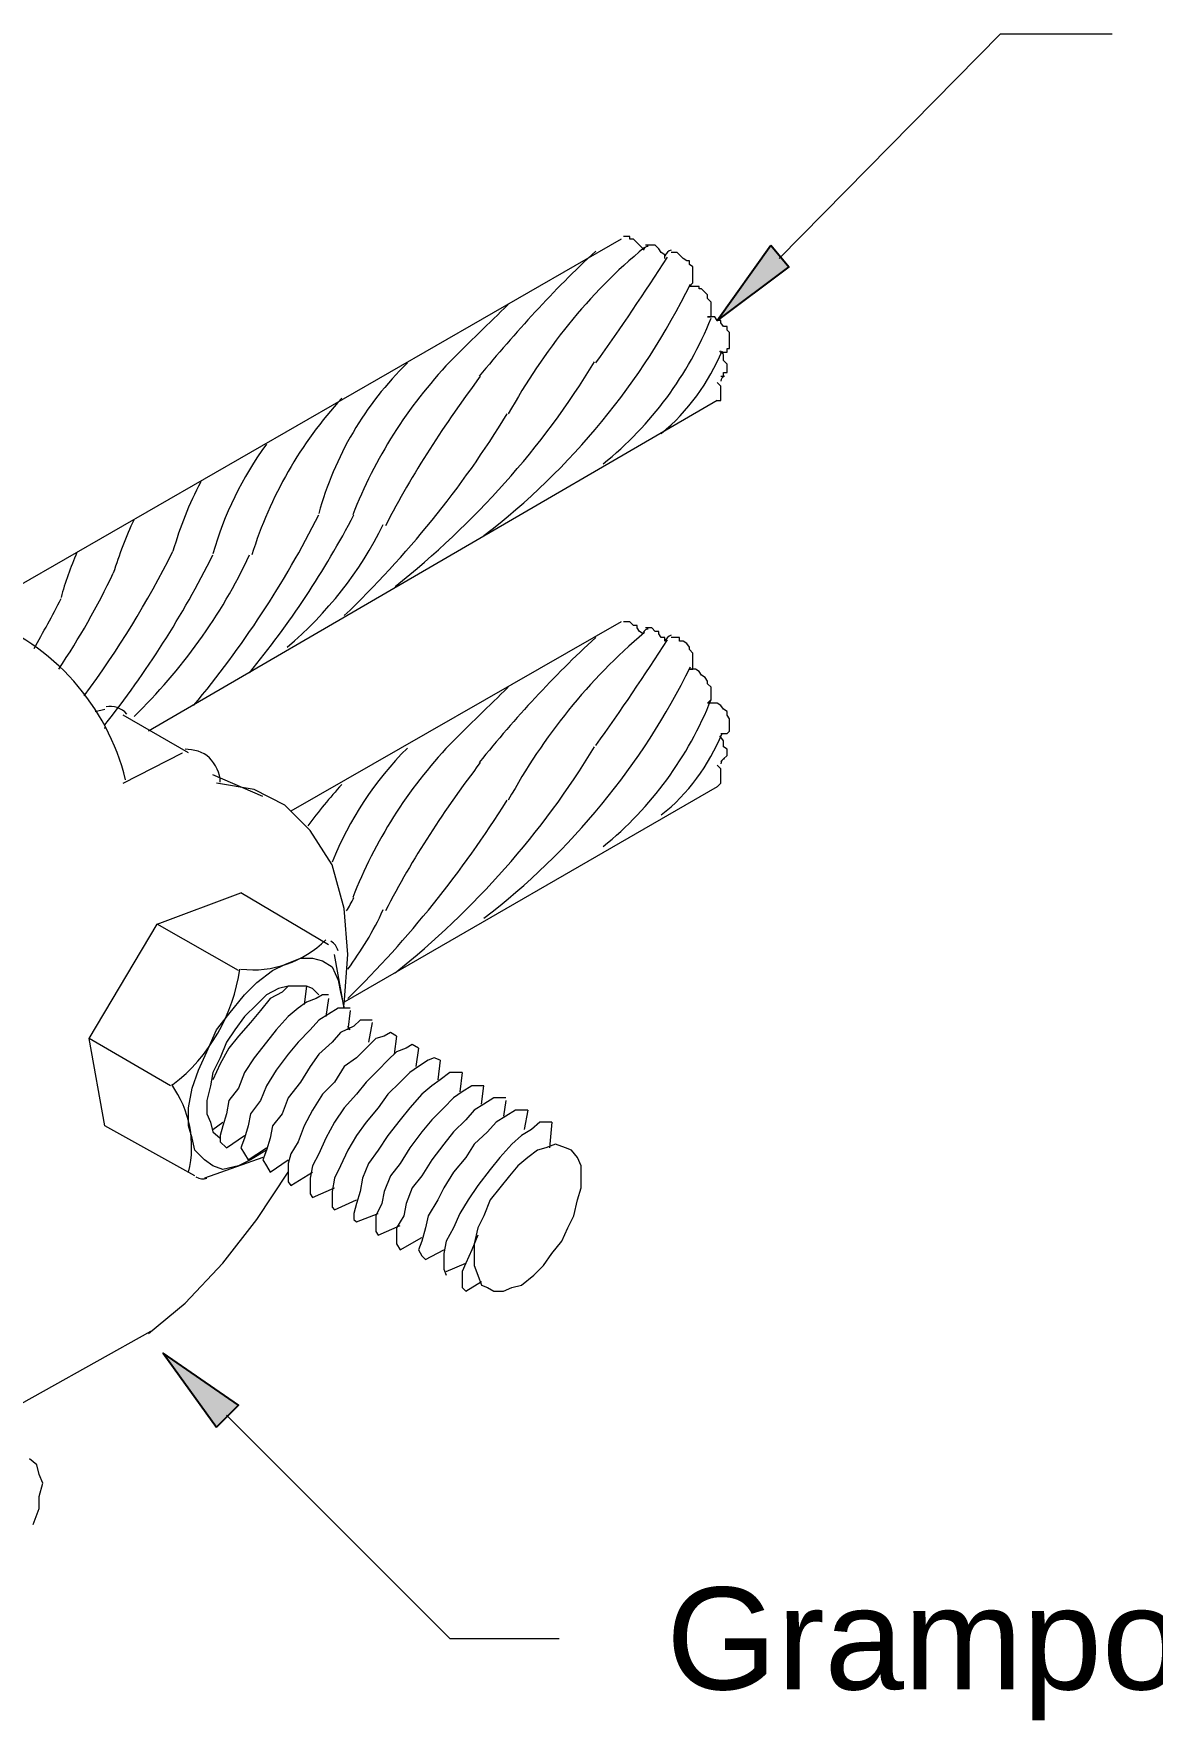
# Model space of a CAD drawing. Header units: millimetres. Extents: x 40 to 176, y -32 to 59.
# Drawn here: x 118.174 to 119.46, y -14.422 to -12.483 of the extents above; entities that cross this region are included whole.
import ezdxf

# ---------------------------------------------------------------- set-up
doc = ezdxf.new("R2010")
doc.units = ezdxf.units.MM
doc.layers.add('16 - Sistema de aterramento', color=6, linetype='Continuous')
doc.styles.add('Arial0', font='arial.ttf', dxfattribs={"height": 3.14658})

msp = doc.modelspace()

# ---------------------------------------------------------------- hatches: boundary and pattern name
at = {"layer": '16 - Sistema de aterramento', "true_color": 0x000007}
for points in [[(119.0215, -12.7256), (119.0424, -12.7507), (118.96, -12.8122)], [(118.3845, -14.0846), (118.4097, -14.0595), (118.3231, -13.9994)]]:
    msp.add_hatch(color=7, dxfattribs=at).paths.add_polyline_path(points)

# ---------------------------------------------------------------- linework, layer by layer
at = {"layer": '16 - Sistema de aterramento', "color": 7, "linetype": 'Continuous', "lineweight": 20, "true_color": 0x000007}
for points in [[(119.0312, -12.7409), (119.2854, -12.4825), (119.4139, -12.4825)], [(118.8497, -12.7186), (117.7309, -13.3625), (117.7309, -13.3625)], [(118.8748, -12.7298), (118.8706, -12.7256), (118.8678, -12.7228), (118.8636, -12.7186), (118.8594, -12.7186), (118.8594, -12.7158), (118.8566, -12.7158), (118.8524, -12.7158)], [(118.8999, -12.7409), (118.8999, -12.7368), (118.8957, -12.734), (118.893, -12.7298), (118.8888, -12.7256), (118.8846, -12.7256), (118.8818, -12.7256), (118.8776, -12.7256)], [(118.9642, -12.8485), (118.967, -12.8485), (118.9712, -12.8485), (118.9712, -12.8443), (118.974, -12.8443), (118.974, -12.8401), (118.974, -12.8373), (118.974, -12.8331), (118.974, -12.8303), (118.974, -12.8261), (118.9712, -12.8234), (118.9712, -12.8192), (118.967, -12.8192), (118.9642, -12.815), (118.9642, -12.8122), (118.96, -12.8122), (118.9572, -12.808), (118.953, -12.808), (118.9488, -12.808), (118.953, -12.808), (118.953, -12.8052), (118.953, -12.801), (118.953, -12.7982), (118.953, -12.794), (118.953, -12.7912), (118.9488, -12.787), (118.9488, -12.7828), (118.946, -12.7801), (118.9418, -12.7759), (118.939, -12.7759), (118.939, -12.7731), (118.9349, -12.7731), (118.9321, -12.7731), (118.9279, -12.7731), (118.9321, -12.7689), (118.9321, -12.7661), (118.9321, -12.7619), (118.9321, -12.7591), (118.9321, -12.7549), (118.9321, -12.7507), (118.9279, -12.7479), (118.9279, -12.7437), (118.9251, -12.7437), (118.9209, -12.7409), (118.9167, -12.7368), (118.9139, -12.734), (118.9097, -12.734), (118.9069, -12.734)], [(118.9642, -12.8485), (118.9628, -12.8471), (118.9628, -12.8471)], [(118.9642, -12.8764), (118.967, -12.8764), (118.967, -12.8722), (118.9712, -12.8722), (118.9712, -12.8694), (118.9712, -12.8653), (118.9712, -12.8625), (118.967, -12.8583), (118.967, -12.8555), (118.967, -12.8513), (118.9642, -12.8485)], [(118.96, -12.9044), (118.9642, -12.9044), (118.9642, -12.9016), (118.9642, -12.8974), (118.9642, -12.8946), (118.9642, -12.8904), (118.9642, -12.8876), (118.96, -12.8834)], [(118.96, -12.9044), (118.3063, -13.2843), (118.3063, -13.2843)], [(118.8497, -13.1586), (118.4697, -13.3765), (118.4697, -13.3765)], [(118.8748, -13.1725), (118.8706, -13.1697), (118.8678, -13.1656), (118.8678, -13.1628), (118.8636, -13.1628), (118.8594, -13.1586), (118.8566, -13.1586), (118.8524, -13.1586)], [(118.8999, -13.1809), (118.8999, -13.1767), (118.8957, -13.1767), (118.893, -13.1725), (118.893, -13.1697), (118.8888, -13.1697), (118.8846, -13.1656), (118.8818, -13.1656), (118.8776, -13.1656)], [(118.9642, -13.2871), (118.967, -13.2871), (118.9712, -13.2871), (118.974, -13.2843), (118.974, -13.2801), (118.974, -13.2773), (118.974, -13.2731), (118.974, -13.2703), (118.9712, -13.2661), (118.9712, -13.2619), (118.967, -13.2591), (118.9642, -13.255), (118.96, -13.2522), (118.9572, -13.2522), (118.953, -13.2522), (118.9488, -13.2522), (118.953, -13.248), (118.953, -13.2452), (118.953, -13.241), (118.953, -13.2382), (118.953, -13.234), (118.9488, -13.2298), (118.9488, -13.227), (118.946, -13.2228), (118.9418, -13.22), (118.939, -13.2158), (118.9349, -13.213), (118.9321, -13.213), (118.9279, -13.213), (118.9321, -13.213), (118.9321, -13.2089), (118.9321, -13.2061), (118.9321, -13.2019), (118.9321, -13.1977), (118.9321, -13.1949), (118.9279, -13.1907), (118.9279, -13.1879), (118.9251, -13.1837), (118.9209, -13.1809), (118.9167, -13.1809), (118.9167, -13.1767), (118.9139, -13.1767), (118.9097, -13.1767), (118.9069, -13.1767)], [(118.2449, -13.2619), (118.256, -13.2591), (118.256, -13.2591)], [(118.3524, -13.3094), (118.277, -13.2661), (118.277, -13.2661)], [(118.9642, -13.2913), (118.9628, -13.2899), (118.9628, -13.2899)], [(118.9642, -13.3192), (118.967, -13.3164), (118.9712, -13.3122), (118.9712, -13.3094), (118.9712, -13.3052), (118.967, -13.3024), (118.967, -13.2982), (118.967, -13.2955), (118.9642, -13.2913)], [(118.277, -13.3443), (118.3454, -13.3094), (118.3454, -13.3094)], [(118.4376, -13.3597), (118.3803, -13.3346), (118.3803, -13.3346)], [(118.96, -13.3485), (118.9642, -13.3443), (118.9642, -13.3415), (118.9642, -13.3374), (118.9642, -13.3346), (118.9642, -13.3304), (118.9642, -13.3276), (118.96, -13.3234)], [(118.5312, -13.5986), (118.5354, -13.5413), (118.5312, -13.4882), (118.5172, -13.4379), (118.4921, -13.3988), (118.4628, -13.3695), (118.4278, -13.3513), (118.3845, -13.3443)], [(118.96, -13.3485), (118.5312, -13.5958), (118.5312, -13.5958)], [(118.256, -13.7382), (118.2379, -13.6377), (118.3161, -13.5064), (118.4125, -13.4701)], [(118.513, -13.5301), (118.4125, -13.4701), (118.4125, -13.4701)], [(118.4097, -13.5594), (118.3161, -13.5064), (118.3161, -13.5064)], [(118.4418, -13.7662), (118.4236, -13.7773), (118.4097, -13.7843), (118.3915, -13.7885), (118.3803, -13.7843), (118.3706, -13.7773), (118.3594, -13.7662), (118.3566, -13.7522), (118.3524, -13.7382), (118.3524, -13.7173), (118.3566, -13.6949), (118.3636, -13.674), (118.3734, -13.653), (118.3845, -13.6279), (118.3985, -13.6097), (118.4167, -13.5874), (118.4306, -13.5734), (118.4488, -13.5594), (118.4628, -13.5525), (118.4809, -13.5455), (118.4949, -13.5455), (118.5061, -13.5483), (118.5172, -13.5553), (118.5242, -13.5706), (118.527, -13.5846), (118.5312, -13.6027), (118.52, -13.5413)], [(118.5019, -13.5874), (118.4949, -13.5804), (118.4879, -13.5776), (118.4781, -13.5776), (118.4669, -13.5776), (118.4558, -13.5804), (118.4418, -13.5874), (118.4306, -13.5986), (118.4167, -13.6125), (118.4055, -13.6279), (118.3957, -13.6419), (118.3887, -13.66), (118.3803, -13.6768), (118.3775, -13.6921), (118.3734, -13.7089), (118.3734, -13.7243), (118.3775, -13.734), (118.3803, -13.7452), (118.3887, -13.7522)], [(118.4669, -13.5776), (118.46, -13.5846), (118.446, -13.5916), (118.4348, -13.6055), (118.4236, -13.6195), (118.4097, -13.6349), (118.3985, -13.6488), (118.3887, -13.667), (118.3803, -13.6852)], [(118.4669, -13.5776), (118.46, -13.5846), (118.446, -13.5916), (118.4348, -13.6055), (118.4236, -13.6195), (118.4097, -13.6349), (118.3985, -13.6488), (118.3887, -13.667), (118.3803, -13.6852)], [(118.513, -13.5874), (118.5061, -13.5874), (118.4991, -13.5916), (118.4879, -13.5958), (118.4781, -13.6027), (118.4669, -13.6125), (118.453, -13.6279), (118.4418, -13.6419), (118.4278, -13.66), (118.4167, -13.6768), (118.4097, -13.6949), (118.3985, -13.7089), (118.3957, -13.7243), (118.3915, -13.7382), (118.3887, -13.7494), (118.3887, -13.7564), (118.3957, -13.7634), (118.4167, -13.7494)], [(118.4879, -13.5776), (118.4851, -13.5986), (118.4851, -13.5986)], [(118.4879, -13.5776), (118.4851, -13.5986), (118.4851, -13.5986)], [(118.513, -13.5916), (118.5102, -13.6125), (118.5102, -13.6125)], [(118.5382, -13.6027), (118.5312, -13.6027), (118.5242, -13.6027), (118.513, -13.6097), (118.5019, -13.6167), (118.4921, -13.6279), (118.4781, -13.6419), (118.4669, -13.6558), (118.453, -13.674), (118.4418, -13.6921), (118.4348, -13.7089), (118.4236, -13.7243), (118.4208, -13.7382), (118.4167, -13.7522), (118.4125, -13.7634), (118.4167, -13.7704), (118.4208, -13.7773)], [(118.5382, -13.6055), (118.5354, -13.6279), (118.5354, -13.6279)], [(118.5633, -13.6167), (118.5591, -13.6167), (118.5494, -13.6167), (118.5424, -13.6237), (118.527, -13.6307), (118.5172, -13.6419), (118.5019, -13.6558), (118.4921, -13.6698), (118.4809, -13.6879), (118.4669, -13.7061), (118.46, -13.7243), (118.4488, -13.7382), (118.446, -13.7522), (118.4418, -13.7662), (118.4376, -13.7773), (118.4418, -13.7843), (118.446, -13.7913)], [(118.5913, -13.6349), (118.5843, -13.6307), (118.5773, -13.6349), (118.5675, -13.6377), (118.5563, -13.6488), (118.5452, -13.66), (118.5312, -13.6698), (118.52, -13.6879), (118.5061, -13.7019), (118.4949, -13.7201), (118.4851, -13.7382), (118.4781, -13.7564), (118.4697, -13.7704), (118.4669, -13.7815), (118.4669, -13.7913), (118.4669, -13.8025), (118.4697, -13.8067)], [(118.5382, -13.6279), (118.5354, -13.6237), (118.5354, -13.6237)], [(118.5633, -13.6195), (118.5591, -13.6419), (118.5591, -13.6419)], [(118.3315, -13.6921), (118.2379, -13.6377), (118.2379, -13.6377)], [(118.6164, -13.6488), (118.6094, -13.6446), (118.6024, -13.6488), (118.5913, -13.653), (118.5815, -13.6628), (118.5703, -13.674), (118.5563, -13.6879), (118.5452, -13.7019), (118.5312, -13.7173), (118.52, -13.734), (118.5102, -13.7522), (118.5019, -13.7704), (118.4949, -13.7843), (118.4921, -13.7983), (118.4921, -13.8095), (118.4921, -13.8164), (118.4949, -13.8206)], [(118.5913, -13.6349), (118.5885, -13.6558), (118.5885, -13.6558)], [(118.6164, -13.6488), (118.6136, -13.6698), (118.6136, -13.6698)], [(118.6415, -13.6628), (118.6346, -13.66), (118.6276, -13.6628), (118.6164, -13.6698), (118.6066, -13.6768), (118.5954, -13.6879), (118.5815, -13.7019), (118.5703, -13.7173), (118.5563, -13.734), (118.5452, -13.7494), (118.5354, -13.7662), (118.527, -13.7843), (118.52, -13.7983), (118.5172, -13.8137), (118.5172, -13.8234), (118.5172, -13.8318), (118.52, -13.8346)], [(118.6415, -13.6628), (118.6387, -13.6852), (118.6387, -13.6852)], [(118.6667, -13.6768), (118.6597, -13.6768), (118.6527, -13.6768), (118.6415, -13.6852), (118.6318, -13.6921), (118.6206, -13.7019), (118.6066, -13.7173), (118.5954, -13.7312), (118.5815, -13.7494), (118.5703, -13.7662), (118.5591, -13.7815), (118.5521, -13.7983), (118.5494, -13.8137), (118.5452, -13.8276), (118.5424, -13.8388), (118.5424, -13.8458), (118.5452, -13.8486)], [(118.6667, -13.6768), (118.6639, -13.6991), (118.6639, -13.6991)], [(118.689, -13.7131), (118.6918, -13.6921), (118.6848, -13.6921), (118.6779, -13.6921), (118.6667, -13.6991), (118.6569, -13.7061), (118.6457, -13.7173), (118.6318, -13.7312), (118.6206, -13.7452), (118.6066, -13.7634), (118.5954, -13.7815), (118.5843, -13.7955), (118.5773, -13.8137), (118.5745, -13.8276), (118.5675, -13.8416), (118.5675, -13.8528), (118.5675, -13.8597), (118.5703, -13.8639), (118.5954, -13.8528)], [(118.717, -13.7061), (118.71, -13.7061), (118.703, -13.7061), (118.6918, -13.7131), (118.6806, -13.7201), (118.6709, -13.7312), (118.6569, -13.7452), (118.6457, -13.7592), (118.6318, -13.7773), (118.6206, -13.7955), (118.6094, -13.8095), (118.6024, -13.8276), (118.5996, -13.8416), (118.5913, -13.8556), (118.5913, -13.8667), (118.5913, -13.8737), (118.5954, -13.8807)], [(118.717, -13.7089), (118.7142, -13.7271), (118.7142, -13.7271)], [(118.7421, -13.7201), (118.7351, -13.7201), (118.7281, -13.7201), (118.717, -13.7271), (118.7058, -13.734), (118.696, -13.7452), (118.6806, -13.7592), (118.6709, -13.7745), (118.6569, -13.7913), (118.6457, -13.8095), (118.6387, -13.8234), (118.6276, -13.8416), (118.6248, -13.8556), (118.6206, -13.8709), (118.6164, -13.8807), (118.6206, -13.8877), (118.6248, -13.8919)], [(118.7421, -13.7201), (118.7379, -13.7424), (118.7379, -13.7424)], [(118.3594, -13.7955), (118.256, -13.7382), (118.256, -13.7382)], [(118.3803, -13.7424), (118.3915, -13.734), (118.3915, -13.734)], [(118.3803, -13.7424), (118.3915, -13.734), (118.3915, -13.734)], [(118.77, -13.734), (118.7631, -13.734), (118.7561, -13.734), (118.7463, -13.7424), (118.7351, -13.7494), (118.7239, -13.7592), (118.71, -13.7745), (118.6988, -13.7885), (118.6848, -13.8067), (118.6737, -13.8234), (118.6639, -13.8388), (118.6569, -13.8556), (118.6485, -13.8709), (118.6457, -13.8849), (118.6457, -13.8961), (118.6457, -13.903), (118.6485, -13.91)], [(118.77, -13.734), (118.7672, -13.7634), (118.7672, -13.7634)], [(118.4208, -13.7773), (118.4418, -13.7634), (118.4418, -13.7634)], [(118.4376, -13.7745), (118.3706, -13.7983), (118.3706, -13.7983)], [(118.446, -13.7913), (118.4669, -13.7773), (118.4669, -13.7773)], [(118.3063, -13.9771), (118.3482, -13.9422), (118.3915, -13.8961), (118.4306, -13.8458), (118.4669, -13.7913)], [(118.4697, -13.8067), (118.4949, -13.7913), (118.4949, -13.7913)], [(118.4949, -13.8206), (118.52, -13.8095), (118.52, -13.8095)], [(118.52, -13.8346), (118.5452, -13.8234), (118.5452, -13.8234)], [(118.5452, -13.8486), (118.5703, -13.8388), (118.5703, -13.8388)], [(118.6848, -13.8639), (118.6779, -13.8807), (118.6709, -13.8961), (118.6667, -13.9058), (118.6667, -13.917), (118.6667, -13.924), (118.6709, -13.9282), (118.689, -13.917)], [(118.5954, -13.8807), (118.6206, -13.8667), (118.6206, -13.8667)], [(118.6248, -13.8919), (118.6457, -13.8807), (118.6457, -13.8807)], [(118.6485, -13.9058), (118.6709, -13.8961), (118.6709, -13.8961)], [(118.1233, -14.0776), (118.3091, -13.9743), (118.3091, -13.9743)], [(118.3957, -14.0707), (118.6527, -14.3277), (118.7784, -14.3277)], [(118.1736, -14.1964), (118.1806, -14.1782), (118.1806, -14.1642), (118.1848, -14.1489), (118.1806, -14.1391), (118.1778, -14.1279), (118.1694, -14.1209)]]:
    msp.add_lwpolyline(points, dxfattribs=at)
at = {"layer": '16 - Sistema de aterramento', "color": 7, "linetype": 'Continuous', "lineweight": -2, "true_color": 0x000007}
for points in [[(119.0215, -12.7256), (119.0424, -12.7507), (118.96, -12.8122)], [(118.3845, -14.0846), (118.4097, -14.0595), (118.3231, -13.9994)]]:
    msp.add_lwpolyline(points, close=True, dxfattribs=at)
at = {"layer": '16 - Sistema de aterramento', "color": 7, "linetype": 'Continuous', "lineweight": 20, "true_color": 0x000007}
msp.add_lwpolyline([(118.696, -13.924), (118.703, -13.9282), (118.7142, -13.9282), (118.7239, -13.924), (118.7351, -13.9212), (118.7491, -13.91), (118.7603, -13.8989), (118.77, -13.8849), (118.7812, -13.8709), (118.7882, -13.8556), (118.7952, -13.8416), (118.7994, -13.8234), (118.8036, -13.8095), (118.8036, -13.7955), (118.8036, -13.7843), (118.7994, -13.7745), (118.7924, -13.7662), (118.7854, -13.7634), (118.7742, -13.7592), (118.7631, -13.7634), (118.7533, -13.7662), (118.7421, -13.7745), (118.7309, -13.7843), (118.7212, -13.7955), (118.71, -13.8095), (118.6988, -13.8234), (118.6918, -13.8416), (118.6848, -13.8556), (118.6806, -13.8737), (118.6806, -13.8877), (118.6806, -13.8989), (118.6848, -13.91), (118.689, -13.9212)], close=True, dxfattribs=at)
for points in [[(118.8203, -12.7326), (118.7714, -12.7773), (118.7281, -12.8261), (118.6862, -12.8764)], [(118.8762, -12.7284), (118.8119, -12.7814), (118.7603, -12.8471), (118.7198, -12.9197)], [(118.8203, -12.8611), (118.8497, -12.8206), (118.8762, -12.7801), (118.9027, -12.7395)], [(118.8804, -12.727), (118.879, -12.727), (118.8762, -12.7284), (118.8748, -12.7312)], [(118.9069, -12.7312), (118.9041, -12.7326), (118.9013, -12.734), (118.8999, -12.7381)], [(118.6918, -13.0594), (118.7924, -12.9826), (118.8734, -12.8834), (118.9293, -12.7703)], [(118.7198, -12.794), (118.6974, -12.815), (118.6751, -12.8373), (118.6527, -12.8597)], [(118.8287, -12.977), (118.8846, -12.9323), (118.9265, -12.875), (118.953, -12.8094)], [(118.8957, -12.9421), (118.9265, -12.9169), (118.9502, -12.8834), (118.9656, -12.8471)], [(118.6038, -12.8611), (118.5549, -12.9086), (118.52, -12.9686), (118.5019, -13.0343)], [(118.6527, -12.8597), (118.6038, -12.9113), (118.5661, -12.9714), (118.541, -13.0357)], [(118.5899, -13.1181), (118.6806, -13.0454), (118.7589, -12.9588), (118.8189, -12.8597)], [(118.6876, -12.8764), (118.6471, -12.9309), (118.6094, -12.9882), (118.5787, -13.0482)], [(118.9684, -12.8764), (118.9656, -12.8778), (118.9642, -12.8792), (118.9642, -12.882)], [(118.5284, -12.9016), (118.4809, -12.9533), (118.446, -13.0147), (118.425, -13.0818)], [(118.5312, -13.1516), (118.6024, -13.0831), (118.6667, -13.0049), (118.7184, -12.9197)], [(118.4418, -12.9546), (118.4139, -12.9924), (118.3929, -13.0357), (118.3803, -13.0804)], [(118.3664, -12.9979), (118.3524, -13.0231), (118.3426, -13.0496), (118.3343, -13.0776)], [(118.2896, -13.0412), (118.2798, -13.0608), (118.2728, -13.0818), (118.2658, -13.1027)], [(118.358, -13.255), (118.4139, -13.1879), (118.4628, -13.1139), (118.5019, -13.0357)], [(118.4222, -13.2172), (118.4683, -13.1614), (118.5088, -13.0999), (118.5424, -13.0357)], [(118.4655, -13.1879), (118.5116, -13.1488), (118.5494, -13.1013), (118.5759, -13.0468)], [(118.2239, -13.079), (118.2169, -13.0957), (118.2099, -13.1139), (118.2057, -13.1306)], [(118.2323, -13.2438), (118.2714, -13.1907), (118.3049, -13.1362), (118.3343, -13.0776)], [(118.256, -13.2773), (118.3035, -13.2172), (118.3454, -13.1516), (118.3803, -13.0818)], [(118.2896, -13.2675), (118.344, -13.2144), (118.3901, -13.1516), (118.4222, -13.0818)], [(118.203, -13.213), (118.2267, -13.1781), (118.2477, -13.1404), (118.2658, -13.1027)], [(118.175, -13.1893), (118.1848, -13.1711), (118.196, -13.1516), (118.2057, -13.132)], [(118.2798, -13.3402), (118.2588, -13.255), (118.1974, -13.1851), (118.1136, -13.1544)], [(118.8203, -13.1767), (118.7714, -13.2214), (118.7281, -13.2689), (118.6862, -13.3206)], [(118.8762, -13.1711), (118.8119, -13.2256), (118.7603, -13.2899), (118.7198, -13.3639)], [(118.8203, -13.301), (118.8497, -13.2605), (118.8762, -13.22), (118.9027, -13.1795)], [(118.8804, -13.167), (118.879, -13.167), (118.8762, -13.1684), (118.8748, -13.1711)], [(118.9069, -13.1739), (118.9041, -13.1753), (118.9013, -13.1781), (118.8999, -13.1809)], [(118.6918, -13.4994), (118.7924, -13.4226), (118.8734, -13.3234), (118.9293, -13.2103)], [(118.7198, -13.234), (118.6974, -13.255), (118.6751, -13.2773), (118.6527, -13.2996)], [(118.2812, -13.2647), (118.2756, -13.2577), (118.2658, -13.255), (118.2574, -13.2563)], [(118.8287, -13.417), (118.8846, -13.3723), (118.9265, -13.3136), (118.953, -13.248)], [(118.256, -13.2815), (118.256, -13.2815), (118.256, -13.2801), (118.256, -13.2801)], [(118.6527, -13.2996), (118.6038, -13.3513), (118.5661, -13.4114), (118.541, -13.4756)], [(118.8957, -13.3807), (118.9265, -13.3569), (118.9502, -13.3234), (118.9656, -13.2871)], [(118.6038, -13.3038), (118.5661, -13.3415), (118.5368, -13.3862), (118.5172, -13.4351)], [(118.6876, -13.3206), (118.6471, -13.3737), (118.6094, -13.4309), (118.5787, -13.491)], [(118.5899, -13.5622), (118.6806, -13.4896), (118.7589, -13.4016), (118.8189, -13.3024)], [(118.9684, -13.3164), (118.9656, -13.3164), (118.9642, -13.3192), (118.9642, -13.322)], [(118.5284, -13.3457), (118.5144, -13.3611), (118.5019, -13.3765), (118.4893, -13.3932)], [(118.5354, -13.5916), (118.6052, -13.5231), (118.6667, -13.4463), (118.7184, -13.3639)], [(118.534, -13.491), (118.5368, -13.4868), (118.5396, -13.4812), (118.5424, -13.4756)], [(118.5354, -13.558), (118.5507, -13.5371), (118.5647, -13.5147), (118.5759, -13.4896)], [(118.4125, -13.558), (118.4488, -13.5622), (118.4837, -13.5497), (118.5102, -13.5245)], [(118.5242, -13.5371), (118.5228, -13.5315), (118.52, -13.5287), (118.5158, -13.5259)], [(118.3343, -13.6907), (118.3762, -13.6586), (118.4041, -13.6097), (118.4111, -13.558)], [(118.3524, -13.7913), (118.3608, -13.7564), (118.3538, -13.7201), (118.3329, -13.6907)], [(118.3608, -13.7969), (118.365, -13.7997), (118.3692, -13.7997), (118.3734, -13.7983)]]:
    msp.add_open_spline(points, degree=3, dxfattribs=at)
msp.add_open_spline([(118.3887, -13.3429), (118.3887, -13.3332), (118.3831, -13.322), (118.3762, -13.315), (118.3762, -13.315), (118.3692, -13.308), (118.358, -13.3052), (118.3482, -13.3052)], degree=3, knots=[0, 0, 0, 0, 0.125, 0.125, 0.125, 0.125001, 1, 1, 1, 1], dxfattribs=at)

# ---------------------------------------------------------------- texts
at = {"layer": '16 - Sistema de aterramento', "color": 7, "true_color": 0x000007, "style": 'Arial0'}
msp.add_text('Grampo Estanhado GTDU 3/8"', height=0.117325, dxfattribs=at).set_placement((118.9013, -14.3862))

doc.saveas('drawing.dxf')
